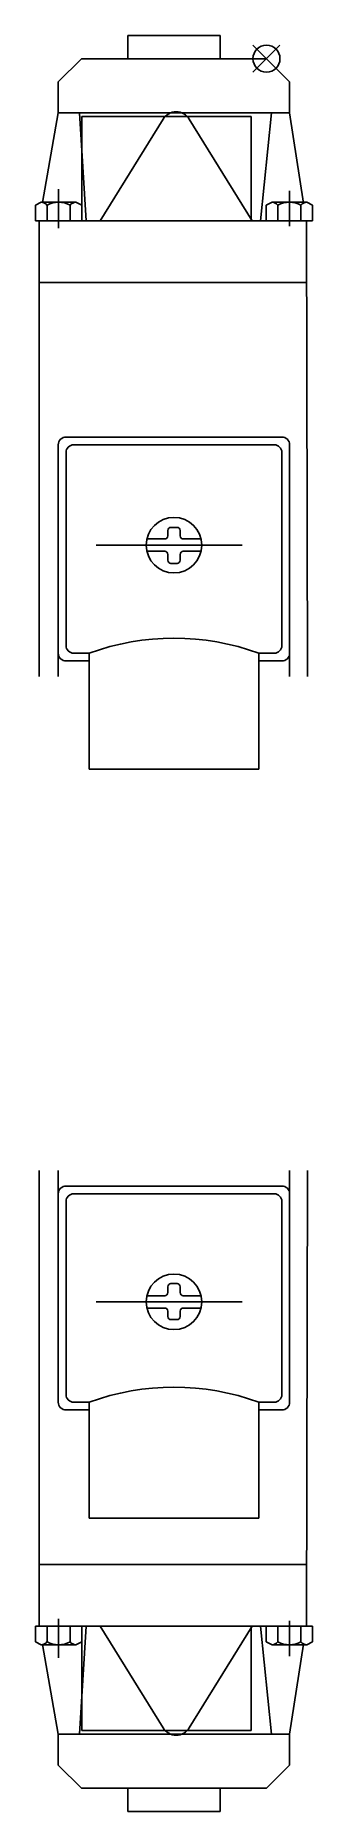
# Model space of a CAD drawing. Extents: x -1047 to -1011, y 322 to 552.
import ezdxf

# ---------------------------------------------------------------- set-up
doc = ezdxf.new("R2010")
doc.units = 0
doc.header["$MEASUREMENT"] = 0
doc.linetypes.add('CENTER', pattern=[22, 20, -1, 0, -1])
doc.layers.get('0').update_dxf_attribs({"linetype": 'CONTINUOUS'})
doc.layers.add('$PARTREF_BOM', color=7, linetype='CONTINUOUS')
doc.styles.get("Standard").update_dxf_attribs({"font": 'txt.shx', "bigfont": 'chineset.shx'})

# ---------------------------------------------------------------- blocks, each defined once
blk = doc.blocks.new('PARTREF')
at = {"layer": '$PARTREF_BOM', "color": 2}
for p, q in [((-1.75, -1.75), (1.75, 1.75)), ((-1.75, 1.75), (1.75, -1.75))]:
    blk.add_line(p, q, dxfattribs=at)
blk.add_circle((0, 0), 1.75, dxfattribs=at)
at = {"layer": '$PARTREF_BOM', "color": 2, "flags": 1}
for tag, p in [('TAG15', (5.59, -4.74)), ('TAG5', (-16.09, -4.95)), ('TAG10', (-5.65, -5)), ('TAG4', (-16.09, -8.95)), ('TAG9', (-5.65, -9)), ('TAG14', (5.59, -8.74)), ('TAG3', (-16.09, -12.95)), ('TAG8', (-5.65, -13)), ('TAG13', (5.59, -12.74)), ('TAG2', (-16.09, -16.95)), ('TAG7', (-5.65, -17)), ('TAG12', (5.59, -16.74)), ('TAG11', (5.59, -20.74)), ('TAG1', (-16.09, -20.95)), ('TAG6', (-5.65, -21))]:
    blk.add_attdef(tag, p, '', height=2.5, dxfattribs=at)

msp = doc.modelspace()

# ---------------------------------------------------------------- linework, layer by layer
at = {"color": 7, "linetype": 'CONTINUOUS'}
for p, q in [((-1035.34, 548.79), (-1035.34, 551.79)), ((-1035.34, 551.79), (-1023.34, 551.79)), ((-1023.34, 548.79), (-1023.34, 551.79)), ((-1041.34, 548.79), (-1044.34, 545.79)), ((-1041.34, 548.79), (-1017.34, 548.79)), ((-1017.34, 548.79), (-1014.34, 545.79)), ((-1044.34, 541.79), (-1044.34, 545.79)), ((-1014.34, 541.79), (-1014.34, 545.79)), ((-1044.34, 541.79), (-1046.41, 530.18)), ((-1044.34, 541.79), (-1014.34, 541.79)), ((-1040.73, 527.79), (-1041.59, 541.79)), ((-1041.31, 541.29), (-1019.31, 541.29)), ((-1041.31, 541.29), (-1041.31, 527.79)), ((-1038.92, 527.79), (-1030.75, 540.97)), ((-1027.35, 540.96), (-1019.21, 527.79)), ((-1019.31, 541.29), (-1019.31, 527.79)), ((-1018.12, 527.79), (-1016.67, 541.79)), ((-1014.34, 541.79), (-1012.52, 530.1)), ((-1046.56, 530.19), (-1047.31, 529.83)), ((-1047.31, 529.83), (-1047.31, 527.79)), ((-1046.56, 530.19), (-1042.06, 530.19)), ((-1045.81, 529.83), (-1045.81, 527.79)), ((-1042.81, 529.83), (-1042.81, 527.79)), ((-1041.31, 529.83), (-1042.06, 530.19)), ((-1041.31, 529.83), (-1041.31, 527.79)), ((-1017.37, 529.83), (-1016.62, 530.19)), ((-1017.37, 529.83), (-1017.37, 527.79)), ((-1012.12, 530.19), (-1016.62, 530.19)), ((-1015.87, 529.83), (-1015.87, 527.79)), ((-1012.87, 529.83), (-1012.87, 527.79)), ((-1012.12, 530.19), (-1011.37, 529.83)), ((-1011.37, 529.83), (-1011.37, 527.79)), ((-1047.31, 527.79), (-1041.31, 527.79)), ((-1046.84, 527.79), (-1012.17, 527.79)), ((-1046.84, 468.79), (-1046.84, 527.79)), ((-1011.37, 527.79), (-1017.37, 527.79)), ((-1012.04, 468.79), (-1012.17, 527.79)), ((-1046.84, 519.79), (-1012.17, 519.79)), ((-1043.34, 499.79), (-1040.34, 499.79)), ((-1040.34, 499.79), (-1015.34, 499.79)), ((-1044.34, 468.79), (-1044.34, 498.79)), ((-1043.34, 472.79), (-1043.34, 497.79)), ((-1042.34, 498.79), (-1040.34, 498.79)), ((-1040.34, 498.79), (-1016.34, 498.79)), ((-1015.34, 472.79), (-1015.34, 497.79)), ((-1014.34, 468.79), (-1014.34, 498.79)), ((-1030.14, 487.69), (-1030.14, 486.99)), ((-1029.74, 488.09), (-1028.94, 488.09)), ((-1028.54, 487.69), (-1028.54, 486.99)), ((-1032.85, 486.59), (-1030.54, 486.59)), ((-1028.14, 486.59), (-1025.83, 486.59)), ((-1032.85, 484.99), (-1030.54, 484.99)), ((-1030.14, 484.59), (-1030.14, 483.83)), ((-1029.74, 483.43), (-1028.94, 483.43)), ((-1028.54, 484.59), (-1028.54, 483.83)), ((-1028.14, 484.99), (-1025.83, 484.99)), ((-1042.34, 471.79), (-1040.34, 471.79)), ((-1040.34, 471.79), (-1040.34, 456.79)), ((-1018.34, 471.79), (-1018.34, 456.79)), ((-1018.34, 471.79), (-1016.34, 471.79)), ((-1043.34, 470.79), (-1040.34, 470.79)), ((-1018.34, 470.79), (-1015.34, 470.79)), ((-1040.34, 456.79), (-1018.34, 456.79)), ((-1046.84, 404.79), (-1046.84, 345.79)), ((-1044.34, 404.79), (-1044.34, 374.79)), ((-1043.34, 402.79), (-1015.34, 402.79)), ((-1014.34, 404.79), (-1014.34, 374.79)), ((-1012.04, 404.79), (-1012.17, 345.79)), ((-1043.34, 400.79), (-1043.34, 375.79)), ((-1042.34, 401.79), (-1016.34, 401.79)), ((-1015.34, 400.79), (-1015.34, 375.79)), ((-1030.14, 388.99), (-1030.14, 389.75)), ((-1029.74, 390.15), (-1028.94, 390.15)), ((-1028.54, 388.99), (-1028.54, 389.75)), ((-1032.85, 388.59), (-1030.54, 388.59)), ((-1032.85, 386.99), (-1030.54, 386.99)), ((-1030.14, 385.89), (-1030.14, 386.59)), ((-1028.54, 385.89), (-1028.54, 386.59)), ((-1028.14, 388.59), (-1025.83, 388.59)), ((-1028.14, 386.99), (-1025.83, 386.99)), ((-1029.74, 385.49), (-1028.94, 385.49)), ((-1043.34, 373.79), (-1040.34, 373.79)), ((-1042.34, 374.79), (-1040.34, 374.79)), ((-1040.34, 374.79), (-1040.34, 359.79)), ((-1018.34, 374.79), (-1016.34, 374.79)), ((-1018.34, 374.79), (-1018.34, 359.79)), ((-1018.34, 373.79), (-1015.34, 373.79)), ((-1040.34, 359.79), (-1018.34, 359.79)), ((-1046.84, 353.79), (-1012.17, 353.79)), ((-1047.31, 343.75), (-1047.31, 345.79)), ((-1047.31, 345.79), (-1041.31, 345.79)), ((-1046.84, 345.79), (-1012.17, 345.79)), ((-1045.81, 343.75), (-1045.81, 345.79)), ((-1042.81, 343.75), (-1042.81, 345.79)), ((-1040.73, 345.79), (-1041.59, 331.79)), ((-1041.31, 343.75), (-1041.31, 345.79)), ((-1041.31, 332.29), (-1041.31, 345.79)), ((-1038.92, 345.79), (-1030.75, 332.62)), ((-1027.35, 332.62), (-1019.21, 345.79)), ((-1019.31, 332.29), (-1019.31, 345.79)), ((-1018.12, 345.79), (-1016.67, 331.79)), ((-1017.37, 343.75), (-1017.37, 345.79)), ((-1011.37, 345.79), (-1017.37, 345.79)), ((-1015.87, 343.75), (-1015.87, 345.79)), ((-1012.87, 343.75), (-1012.87, 345.79)), ((-1011.37, 343.75), (-1011.37, 345.79)), ((-1046.56, 343.39), (-1047.31, 343.75)), ((-1046.56, 343.39), (-1042.06, 343.39)), ((-1044.34, 331.79), (-1046.41, 343.4)), ((-1041.31, 343.75), (-1042.06, 343.39)), ((-1017.37, 343.75), (-1016.62, 343.39)), ((-1012.12, 343.39), (-1016.62, 343.39)), ((-1014.34, 331.79), (-1012.52, 343.48)), ((-1012.12, 343.39), (-1011.37, 343.75)), ((-1044.34, 331.79), (-1044.34, 327.79)), ((-1044.34, 331.79), (-1014.34, 331.79)), ((-1041.31, 332.29), (-1019.31, 332.29)), ((-1014.34, 331.79), (-1014.34, 327.79)), ((-1041.34, 324.79), (-1044.34, 327.79)), ((-1017.34, 324.79), (-1014.34, 327.79)), ((-1041.34, 324.79), (-1017.34, 324.79)), ((-1035.34, 324.79), (-1035.34, 321.79)), ((-1023.34, 324.79), (-1023.34, 321.79)), ((-1035.34, 321.79), (-1023.34, 321.79))]:
    msp.add_line(p, q, dxfattribs=at)
at = {"color": 1, "linetype": 'CENTER'}
for p, q in [((-1044.31, 531.91), (-1044.31, 526.83)), ((-1014.37, 531.67), (-1014.37, 527.08)), ((-1020.5, 485.79), (-1039.44, 485.79)), ((-1020.5, 387.79), (-1039.44, 387.79)), ((-1044.31, 341.67), (-1044.31, 346.75)), ((-1014.37, 341.91), (-1014.37, 346.5))]:
    msp.add_line(p, q, dxfattribs=at)
at = {"color": 7, "linetype": 'CONTINUOUS'}
for centre in [(-1029.34, 485.79), (-1029.34, 387.79)]:
    msp.add_circle(centre, 3.6, dxfattribs=at)
for centre, radius, start, end in [((-1029.05, 539.91), 2, 31.7185, 148.2087), ((-1046.56, 529.22), 0.969, 39.3095, 90), ((-1044.31, 526.85), 3.34, 63.352, 116.648), ((-1042.06, 529.22), 0.969, 90, 140.6905), ((-1016.62, 529.22), 0.969, 39.3095, 90), ((-1014.37, 526.85), 3.34, 63.352, 116.648), ((-1012.12, 529.22), 0.969, 90, 140.6905), ((-1043.34, 498.79), 1, 90, 180), ((-1015.34, 498.79), 1, 0, 90), ((-1042.34, 497.79), 1, 90, 180), ((-1016.34, 497.79), 1, 0, 90), ((-1029.74, 487.69), 0.4, 90, 180), ((-1028.94, 487.69), 0.4, 0, 90), ((-1030.54, 486.99), 0.4, 270, 0), ((-1028.14, 486.99), 0.4, 180, 270), ((-1030.54, 484.59), 0.4, 0, 90), ((-1029.74, 483.83), 0.4, 180, 270), ((-1028.94, 483.83), 0.4, 270, 0), ((-1028.14, 484.59), 0.4, 90, 180), ((-1043.34, 471.79), 1, 180, 270), ((-1042.34, 472.79), 1, 180, 270), ((-1029.34, 441.88), 31.87, 69.8111, 110.1889), ((-1016.34, 472.79), 1, 270, 360), ((-1015.34, 471.79), 1, 270, 0), ((-1043.34, 401.79), 1, 90, 180), ((-1015.34, 401.79), 1, 0, 90), ((-1042.34, 400.79), 1, 90, 180), ((-1016.34, 400.79), 1, 0, 90), ((-1030.54, 388.99), 0.4, 270, 0), ((-1029.74, 389.75), 0.4, 90, 180), ((-1028.94, 389.75), 0.4, 0, 90), ((-1028.14, 388.99), 0.4, 180, 270), ((-1030.54, 386.59), 0.4, 0, 90), ((-1028.14, 386.59), 0.4, 90, 180), ((-1029.74, 385.89), 0.4, 180, 270), ((-1028.94, 385.89), 0.4, 270, 0), ((-1042.34, 375.79), 1, 180, 270), ((-1029.34, 344.88), 31.87, 69.8111, 110.1889), ((-1016.34, 375.79), 1, 270, 360), ((-1043.34, 374.79), 1, 180, 270), ((-1015.34, 374.79), 1, 270, 0), ((-1046.56, 344.36), 0.969, 270, 320.6905), ((-1044.31, 346.73), 3.34, 243.352, 296.648), ((-1042.06, 344.36), 0.969, 219.3095, 270), ((-1016.62, 344.36), 0.969, 270, 320.6905), ((-1014.37, 346.73), 3.34, 243.352, 296.648), ((-1012.12, 344.36), 0.969, 219.3095, 270), ((-1029.05, 333.67), 2, 211.7913, 328.2815)]:
    msp.add_arc(centre, radius, start, end, dxfattribs=at)

# ---------------------------------------------------------------- block references
at = {"color": 7}
msp.add_blockref('PARTREF', (-1017.34, 548.79), dxfattribs=at)

doc.saveas('drawing.dxf')
